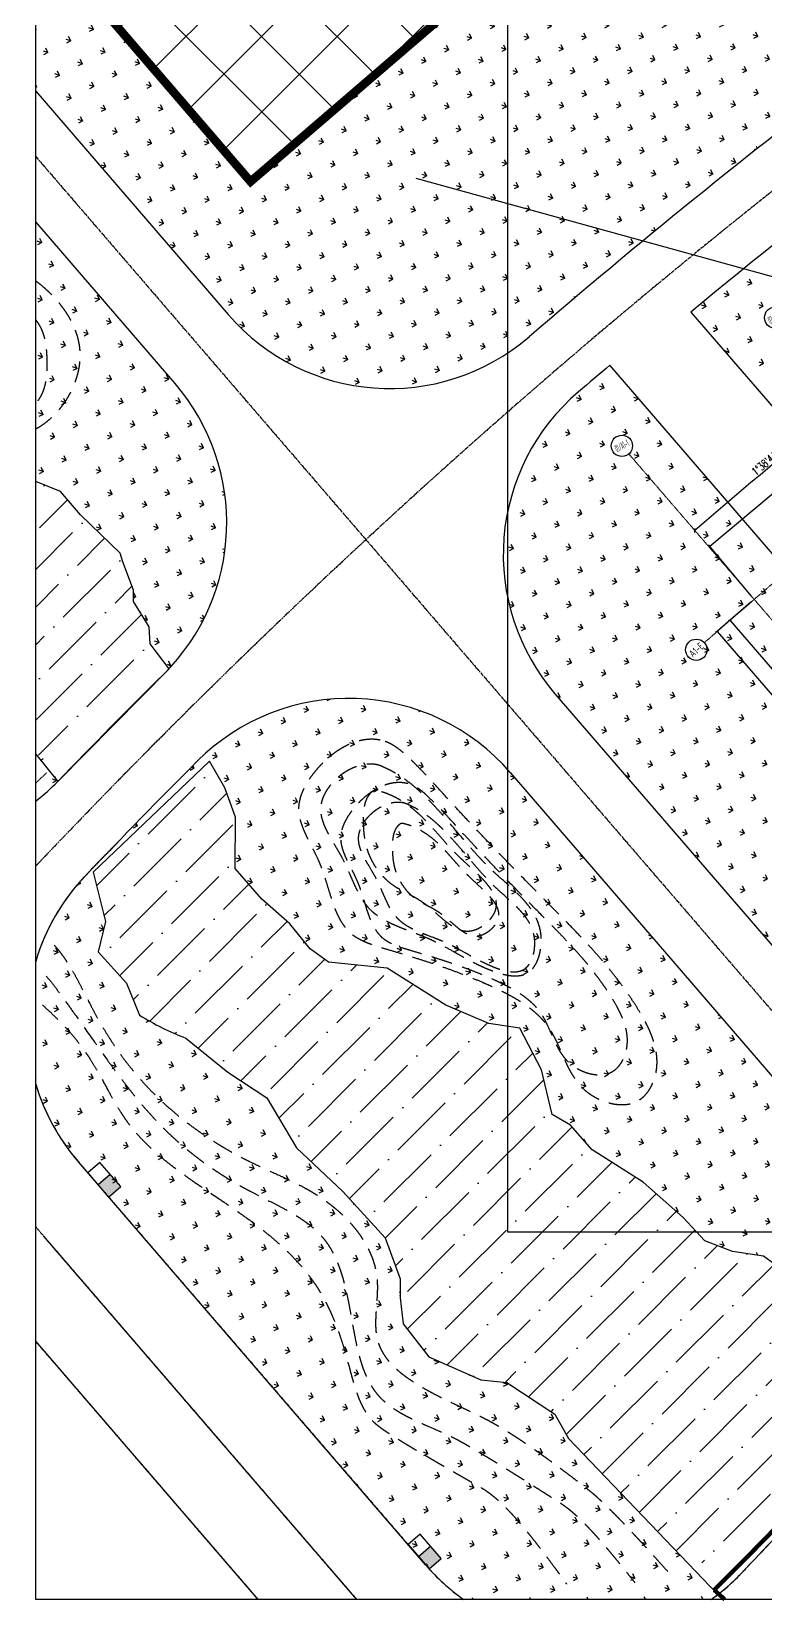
# Model space of a CAD drawing. Header units: millimetres. Extents: x -167 to 12027559, y -6694179 to 6449.
# Drawn here: x 11538144 to 11572547, y -6501228 to -6427625 of the extents above; entities that cross this region are included whole.
import ezdxf
from ezdxf.enums import TextEntityAlignment as Align

# ---------------------------------------------------------------- set-up
doc = ezdxf.new("R2010")
doc.units = ezdxf.units.MM
doc.header["$LTSCALE"] = 10
for name, pattern in [('A1-RG-AXIS$0$CENTER', [50.8, 31.75, -6.35, 6.35, -6.35]), ('A1-RI-F1$0$06-plan-roof$0$DASH', [0.35, 0.25, -0.1]), ('A1-RI-F1$0$442 Site - clean$0$CONTINOUS', [0]), ('A1-RI-F1$0$442 Site - clean$0$DASHED', [0.75, 0.5, -0.25]), ('A1-RI-F1$0$CENTER2', [1.125, 0.75, -0.125, 0.125, -0.125]), ('A1-RI-F1$0$HIDDEN', [0.375, 0.25, -0.125]), ('A1-RI-F1$0$SJX', [9, 6, -3]), ('A1-RI-F1$0$ZXX0', [15, 10, -2.5, 0, -2.5]), ('A1-RI-F1$0$ZXX1000', [18, 15, -1.25, 0.5, -1.25])]:
    doc.linetypes.add(name, pattern=pattern)
for name, color, linetype in [('A1-RG-AXIS$0$A-DIMS-100', 1, 'Continuous'), ('A1-RG-AXIS$0$A-SYMB-NAME', 13, 'Continuous'), ('A1-RG-AXIS$0$A2-RG-AXIS-150$0$A-DIMS-100', 1, 'Continuous'), ('A1-RI-F1$0$442 Site - clean$0$0-dlc-li-contour', 31, 'A1-RI-F1$0$442 Site - clean$0$DASHED'), ('A1-RI-F1$0$442 Site - clean$0$mry-green area hatch', 76, 'Continuous'), ('A1-RI-F1$0$442 Site - clean$0$mry-roads', 2, 'Continuous'), ('A1-RI-F1$0$442 Site - clean$0$mry-water hatch', 154, 'Continuous'), ('A1-RI-F1$0$442 Site - clean$0$mry-water line', 4, 'Continuous'), ('A1-RI-F1$0$Building', 7, 'Continuous'), ('A1-RI-F1$0$G-ACCS', 7, 'Continuous'), ('A1-RI-F1$0$桥梁', 3, 'Continuous'), ('A1-RI-F1$0$道路中线_N2', 7, 'Continuous'), ('A1-RI-F1$0$道路中线_中科路', 7, 'Continuous'), ('A1-RI-F1$0$道路中线_内部道路', 3, 'A1-RI-F1$0$CENTER2'), ('A1-RI-F1$0$雨水口', 6, 'Continuous')]:
    doc.layers.add(name, color=color, linetype=linetype)
doc.layers.add('A1-RG-AXIS$0$A-GRID', color=1, linetype='A1-RG-AXIS$0$CENTER', lineweight=9)
doc.layers.add('A1-RI-F1$0$车行道边线', color=5, linetype='A1-RI-F1$0$SJX', lineweight=40)
doc.styles.add('A1-RG-AXIS$0$A1-RG-AXIS$0$XD2008', font='xd-hzs.shx', dxfattribs={"width": 0.7, "bigfont": 'xd-hztxt.shx'})
doc.styles.add('A1-RG-AXIS$0$A2-RG-AXIS-150$0$XD2008', font='romans.shx', dxfattribs={"width": 0.7})
doc.styles.add('A1-RG-AXIS$0$XD2008', font='xd-hzs.shx', dxfattribs={"width": 0.7, "bigfont": 'xd-hztxt.shx'})
doc.dimstyles.new('A1-RG-AXIS$0$A2-RG-AXIS-150$0$XD100', dxfattribs={"dimscale": 100, "dimtxt": 5.5, "dimasz": 1.5, "dimexe": 1, "dimexo": 2, "dimgap": 0.5, "dimtad": 1, "dimdec": 0, "dimdsep": 46, "dimtxsty": 'A1-RG-AXIS$0$A2-RG-AXIS-150$0$XD2008', "dimblk": 'A1-RG-AXIS$0$A2-RG-AXIS-150$0$_ArchTick', "dimcen": 2.5, "dimclrt": 4, "dimaunit": 1, "dimadec": 3, "dimazin": 0, "dimtfac": 1, "dimtdec": 0, "dimtix": 1, "dimtmove": 0, "dimatfit": 3, "dimfxl": 0, "dimtolj": 1, "dimtzin": 0, "dimarcsym": 0})
doc.dimstyles.new('A1-RG-AXIS$0$XD100$0', dxfattribs={"dimscale": 100, "dimtxt": 5.5, "dimasz": 1, "dimexe": 1, "dimexo": 2, "dimgap": 0.5, "dimtad": 1, "dimdec": 0, "dimdsep": 46, "dimtxsty": 'A1-RG-AXIS$0$XD2008', "dimblk": 'A1-RG-AXIS$0$_ArchTick', "dimblk1": 'A1-RG-AXIS$0$_ArchTick', "dimblk2": 'A1-RG-AXIS$0$_ArchTick', "dimsah": 1, "dimcen": 2.5, "dimclrt": 4, "dimazin": 0, "dimtfac": 1, "dimtdec": 0, "dimtix": 1, "dimtmove": 0, "dimatfit": 3, "dimfxl": 0, "dimtolj": 1, "dimtzin": 0, "dimarcsym": 0})
pattern_1 = [(161.94682, (-11520186.1, 6499236.26), (-1069.71302, -543.795965), [225, -1472.05628]), (116.94682, (-11520186.1, 6499236.3), (-1069.71302, -543.79596), [225, -975]), (206.94682, (-11520186.1, 6499236.3), (543.79596, -1069.71302), [225, -975])]

# ---------------------------------------------------------------- blocks, each defined once
blk = doc.blocks.new('A1-RG-AXIS$0$_ArchTick')
at = {"color": 0, "linetype": 'ByBlock', "const_width": 0.4}
blk.add_lwpolyline([(-0.5, -0.5), (0.5, 0.5)], dxfattribs=at)
blk = doc.blocks.new('*D676')
at = {"layer": 'A1-RG-AXIS$0$A-DIMS-100', "color": 0, "lineweight": -2}
for p, q in [((11571862, -6454379), (11570195, -6455815)), ((11570271, -6455750), (11588352, -6476735)), ((11589943, -6475365), (11588276, -6476801))]:
    blk.add_line(p, q, dxfattribs=at)
at = {"layer": 'Defpoints', "color": 0}
for p in [(11572014, -6454249), (11590094, -6475234), (11588352, -6476735)]:
    blk.add_point(p, dxfattribs=at)
at = {"layer": 'A1-RG-AXIS$0$A-DIMS-100', "color": 0, "lineweight": -2, "xscale": 100, "yscale": 100, "zscale": 100}
for p, rotation in [((11570271, -6455750), 130.7474706807866), ((11588352, -6476735), 310.7474706807866)]:
    blk.add_blockref('A1-RG-AXIS$0$_ArchTick', p, dxfattribs=dict(at, rotation=rotation))
at = {"layer": 'A1-RG-AXIS$0$A-DIMS-100', "color": 4, "insert": (11579491, -6466088), "char_height": 375, "attachment_point": 5, "rotation": 310.74747, "style": 'A1-RG-AXIS$0$XD2008'}
blk.add_mtext('\\A1;27700', dxfattribs=at)
blk = doc.blocks.new('*D679')
at = {"layer": 'A1-RG-AXIS$0$A-DIMS-100', "color": 0, "lineweight": -2}
for p, q in [((11571864, -6454377), (11570803, -6455291)), ((11570879, -6455226), (11576165, -6461363)), ((11577150, -6460515), (11576089, -6461429))]:
    blk.add_line(p, q, dxfattribs=at)
at = {"layer": 'Defpoints', "color": 0}
for p in [(11572016, -6454247), (11577302, -6460384), (11576165, -6461363)]:
    blk.add_point(p, dxfattribs=at)
at = {"layer": 'A1-RG-AXIS$0$A-DIMS-100', "color": 0, "lineweight": -2, "xscale": 100, "yscale": 100, "zscale": 100}
for p, rotation in [((11570879, -6455226), 130.7384765822831), ((11576165, -6461363), 310.7384765822831)]:
    blk.add_blockref('A1-RG-AXIS$0$_ArchTick', p, dxfattribs=dict(at, rotation=rotation))
at = {"layer": 'A1-RG-AXIS$0$A-DIMS-100', "color": 4, "insert": (11573702, -6458140), "char_height": 375, "attachment_point": 5, "rotation": 310.73848, "style": 'A1-RG-AXIS$0$XD2008'}
blk.add_mtext('\\A1;8100', dxfattribs=at)
blk = doc.blocks.new('*D698')
at = {"layer": 'A1-RG-AXIS$0$A-DIMS-100', "color": 0, "lineweight": -2}
for p, q in [((11576910, -6445929), (11569936, -6451766)), ((11578860, -6448259), (11576846, -6445852)), ((11571885, -6454095), (11569871, -6451689))]:
    blk.add_line(p, q, dxfattribs=at)
at = {"layer": 'Defpoints', "color": 0}
for p in [(11578988, -6448412), (11569936, -6451766), (11572014, -6454249)]:
    blk.add_point(p, dxfattribs=at)
at = {"layer": 'A1-RG-AXIS$0$A-DIMS-100', "color": 0, "lineweight": -2, "xscale": 100, "yscale": 100, "zscale": 100}
for p, rotation in [((11576910, -6445929), 39.92476147491337), ((11569936, -6451766), 219.9247614749133)]:
    blk.add_blockref('A1-RG-AXIS$0$_ArchTick', p, dxfattribs=dict(at, rotation=rotation))
at = {"layer": 'A1-RG-AXIS$0$A-DIMS-100', "color": 4, "insert": (11573270, -6448665), "char_height": 375, "attachment_point": 5, "rotation": 39.92476, "style": 'A1-RG-AXIS$0$XD2008'}
blk.add_mtext('\\A1;9095', dxfattribs=at)
blk = doc.blocks.new('A1-RG-AXIS$0$A2-RG-AXIS-150$0$_ArchTick')
at = {"color": 0, "linetype": 'ByBlock', "const_width": 0.4}
blk.add_lwpolyline([(-0.5, -0.5), (0.5, 0.5)], dxfattribs=at)
blk = doc.blocks.new('*D701')
at = {"layer": 'A1-RG-AXIS$0$A2-RG-AXIS-150$0$A-DIMS-100', "color": 0, "lineweight": -2, "ltscale": 3}
blk.add_arc((11778732, -6694179), 320963, 129.10205, 130.74747, dxfattribs=at)
at = {"layer": 'Defpoints', "color": 0, "ltscale": 3}
for p in [(11573312, -6441428), (11566139, -6447430), (11573924, -6447053), (11599552, -6473713), (11593295, -6478949)]:
    blk.add_point(p, dxfattribs=at)
at = {"layer": 'A1-RG-AXIS$0$A2-RG-AXIS-150$0$A-DIMS-100', "color": 0, "lineweight": -2, "ltscale": 3, "xscale": 150, "yscale": 150, "zscale": 150}
for p, rotation in [((11576299, -6445104), 39.10205226904132), ((11569231, -6451019), 220.7474706807722)]:
    blk.add_blockref('A1-RG-AXIS$0$A2-RG-AXIS-150$0$_ArchTick', p, dxfattribs=dict(at, rotation=rotation))
at = {"layer": 'A1-RG-AXIS$0$A2-RG-AXIS-150$0$A-DIMS-100', "color": 4, "ltscale": 3, "insert": (11572569, -6447826), "char_height": 375, "attachment_point": 5, "rotation": 39.92476, "style": 'A1-RG-AXIS$0$A2-RG-AXIS-150$0$XD2008'}
blk.add_mtext('\\A1;1°38\'44"', dxfattribs=at)
blk = doc.blocks.new('A1-RG-AXIS$0$A1zhouhao')
at = {"color": 13}
blk.add_circle((11937809, -6402822), 500, dxfattribs=at)
at = {"style": 'A1-RG-AXIS$0$A1-RG-AXIS$0$XD2008', "width": 0.7}
blk.add_attdef('GRID', text='', height=500, dxfattribs=at).set_placement((11937809, -6402822), align=Align.MIDDLE)
blk = doc.blocks.new('A1-RD-1F')
at = {"layer": 'Defpoints', "color": 190, "linetype": 'ByBlock'}
blk.add_lwpolyline([(11586124.8, -6442779.4), (11556178.3, -6434515.4)], dxfattribs=at)
blk = doc.blocks.new('A1-RI-F1$0$A$C3AEB7430')
at = {"layer": 'A1-RI-F1$0$雨水口'}
blk.add_hatch(color=3, dxfattribs=at).paths.add_polyline_path([(0.382, 0.99), (-0.304, 0.686), (0, 0), (0.686, 0.304)])
at = {"layer": 'A1-RI-F1$0$雨水口', "color": 3}
blk.add_line((0.686, 0.304), (0.382, 0.99), dxfattribs=at)
blk.add_lwpolyline([(1.068, 1.293), (-0.304, 0.686), (0, 0), (1.371, 0.608)], close=True, dxfattribs=at)
blk = doc.blocks.new('A1-RI-F1$0$A$C6B365CFD')
at = {"layer": 'A1-RI-F1$0$442 Site - clean$0$mry-green area hatch'}
h = blk.add_hatch(dxfattribs=at)
h.set_pattern_fill('GRASS', color=256, scale=1200, angle=71.94682, style=0)
h.set_pattern_definition([(161.94682, (-11538107.3, 6501587.2), (-1069.71302, -543.795965), [225, -1472.05628]), (116.94682, (-11538107.3, 6501587.2), (-1069.71302, -543.79596), [225, -975]), (206.94682, (-11538107.3, 6501587.2), (543.79596, -1069.71302), [225, -975])])
h.paths.add_polyline_path([(32549, 87660, -1), (32949, 87660, -1)], flags=16)
edge = h.paths.add_edge_path()
edge.add_line((152, 78627), (152, 71161))
edge.add_line((152, 71161), (9170, 60692))
edge.add_arc((16747, 67219), 10000, 220.74312, 310.72089)
edge.add_arc((240588, -192829), 333118, 127.27098, 130.72089, ccw=False)
edge.add_arc((32801, 80218), 10000, 307.27098, 398.85636)
edge.add_line((40588, 86491), (39077, 85190))
edge.add_line((39077, 85190), (31774, 93682))
edge.add_line((31774, 93682), (28828, 91148))
edge.add_line((28828, 91148), (32897, 86416))
edge.add_line((32897, 86416), (32361, 85955))
edge.add_line((32361, 85955), (32922, 85303))
edge.add_line((32922, 85303), (25036, 78523))
edge.add_line((25036, 78523), (24476, 79174))
edge.add_line((24476, 79174), (10221, 66917))
edge.add_line((10221, 66917), (152, 78627))
h = blk.add_hatch(dxfattribs=at)
h.set_pattern_fill('GRASS', color=256, scale=1200, angle=71.94682, style=0)
h.set_pattern_definition(pattern_1)
edge = h.paths.add_edge_path()
edge.add_line((152, 65033), (152, 52859))
edge.add_line((152, 52859), (1321, 52387))
edge.add_line((1321, 52387), (2258, 51300))
edge.add_line((2258, 51300), (4104, 49505))
edge.add_line((4104, 49505), (4231, 49100))
edge.add_line((4231, 49100), (4736, 47760))
edge.add_line((4736, 47760), (4736, 47229))
edge.add_line((4736, 47229), (5470, 46041))
edge.add_line((5470, 46041), (5521, 45258))
edge.add_line((5521, 45258), (6449, 44138))
edge.add_arc((-895, 50925), 10000, 317.25244, 323.44509)
edge.add_arc((-917, 50932), 10022, 323.49168, 403.24264)
edge.add_line((6384, 57798), (152, 65033))
h = blk.add_hatch(dxfattribs=at)
h.set_pattern_fill('GRASS', color=256, scale=1200, angle=71.94682, style=0)
h.set_pattern_definition(pattern_1)
h.paths.add_polyline_path([(27063, 58308, 0.001294), (25589, 57063, 0.416277), (24485, 42914), (41912, 22684, -0.010237), (50900, 30636)])
h = blk.add_hatch(dxfattribs=at)
h.set_pattern_fill('GRASS', color=256, scale=1200, angle=71.94682, style=0)
h.set_pattern_definition(pattern_1)
edge = h.paths.add_edge_path()
edge.add_line((20201, 456), (31803, 456))
edge.add_arc((26002, 8602), 10000, 305.45771, 307.6947)
edge.add_line((32116, 689), (25117, 7995))
edge.add_line((25117, 7995), (24476, 9148))
edge.add_line((24476, 9148), (22233, 10621))
edge.add_line((22233, 10621), (21016, 10749))
edge.add_line((21016, 10749), (18581, 11837))
edge.add_line((18581, 11837), (17364, 13374))
edge.add_line((17364, 13374), (17235, 14590))
edge.add_line((17235, 14590), (17235, 15487))
edge.add_line((17235, 15487), (16531, 17408))
edge.add_line((16531, 17408), (14544, 19585))
edge.add_line((14544, 19585), (12366, 21634))
edge.add_line((12366, 21634), (10986, 23973))
edge.add_line((10986, 23973), (9157, 25175))
edge.add_line((9157, 25175), (7186, 26768))
edge.add_arc((11680, 38474), 12539, 237.89613, 248.99921, ccw=False)
edge.add_line((5016, 27852), (4405, 29343))
edge.add_line((4405, 29343), (3087, 30819))
edge.add_line((3087, 30819), (3416, 32228))
edge.add_line((3416, 32228), (2849, 34547))
edge.add_line((2849, 34547), (8302, 39754))
edge.add_line((8302, 39754), (9011, 38508))
edge.add_line((9011, 38508), (9516, 37119))
edge.add_line((9516, 37119), (9494, 34714))
edge.add_line((9494, 34714), (10742, 33289))
edge.add_line((10742, 33289), (12057, 32131))
edge.add_line((12057, 32131), (13008, 30947))
edge.add_line((13008, 30947), (13880, 30336))
edge.add_line((13880, 30336), (16625, 30047))
edge.add_line((16625, 30047), (19370, 28315))
edge.add_line((19370, 28315), (21392, 27449))
edge.add_line((21392, 27449), (22837, 27232))
edge.add_line((22837, 27232), (23848, 25284))
edge.add_line((23848, 25284), (24354, 23190))
edge.add_line((24354, 23190), (25220, 22685))
edge.add_line((25220, 22685), (26232, 21530))
edge.add_line((26232, 21530), (28615, 20014))
edge.add_line((28615, 20014), (30493, 18354))
edge.add_line((30493, 18354), (31504, 17272))
edge.add_line((31504, 17272), (32805, 16766))
edge.add_line((32805, 16766), (34249, 16550))
edge.add_line((34249, 16550), (34944, 16054))
edge.add_line((34944, 16054), (38962, 12984))
edge.add_line((38962, 12984), (39453, 12286))
edge.add_line((39453, 12286), (40847, 11851))
edge.add_arc((31048, 13845), 10000, 348.49646, 400.74312)
edge.add_line((38624, 20372), (22387, 39221))
edge.add_arc((14802, 32676), 10019, 40.78981, 137.88075)
edge.add_arc((240588, -192829), 329118, 135.1223, 136.33809)
edge.add_arc((9730, 27491), 10000, 136.33809, 163.29602)
edge.add_line((152, 30365), (152, 24616))
edge.add_arc((9730, 27491), 10000, 196.70398, 220.74312)
edge.add_line((2153, 20964), (18425, 2075))
edge.add_arc((26002, 8602), 10000, 220.74312, 234.54229)
h = blk.add_hatch(dxfattribs=at)
h.set_pattern_fill('GRASS', color=256, scale=1200, angle=71.94682, style=0)
h.set_pattern_definition(pattern_1)
edge = h.paths.add_edge_path()
edge.add_line((152, 40236), (152, 37876))
edge.add_arc((-6016, 45786), 10030, 307.94417, 313.92497)
edge.add_line((942, 38561), (1318, 38942))
edge.add_line((1318, 38942), (152, 40236))
at = {"layer": 'A1-RI-F1$0$442 Site - clean$0$mry-water hatch'}
h = blk.add_hatch(dxfattribs=at)
h.set_pattern_fill('ANSI36', color=256, scale=10000, style=0, double=1)
h.set_pattern_definition([(45, (11631555.6, 4045443.5), (662.91261, 2430.67956), [3125, -625, 0, -625])])
edge = h.paths.add_edge_path()
edge.add_arc((27983, 13573), 12000, 336.34677, 353.12217)
edge.add_line((39897, 12136), (39453, 12286))
edge.add_line((39453, 12286), (38962, 12984))
edge.add_line((38962, 12984), (34944, 16054))
edge.add_line((34944, 16054), (34249, 16550))
edge.add_line((34249, 16550), (32805, 16766))
edge.add_line((32805, 16766), (31504, 17272))
edge.add_line((31504, 17272), (30493, 18354))
edge.add_line((30493, 18354), (28615, 20014))
edge.add_line((28615, 20014), (26232, 21530))
edge.add_line((26232, 21530), (25220, 22685))
edge.add_line((25220, 22685), (24354, 23190))
edge.add_line((24354, 23190), (23848, 25284))
edge.add_line((23848, 25284), (22837, 27232))
edge.add_line((22837, 27232), (21392, 27449))
edge.add_line((21392, 27449), (19370, 28315))
edge.add_line((19370, 28315), (16625, 30047))
edge.add_line((16625, 30047), (13880, 30336))
edge.add_line((13880, 30336), (13008, 30947))
edge.add_line((13008, 30947), (12057, 32131))
edge.add_line((12057, 32131), (10742, 33289))
edge.add_line((10742, 33289), (9494, 34714))
edge.add_line((9494, 34714), (9516, 37119))
edge.add_line((9516, 37119), (9011, 38508))
edge.add_line((9011, 38508), (8168, 39982))
edge.add_line((8168, 39982), (2849, 34547))
edge.add_line((2849, 34547), (3416, 32228))
edge.add_line((3416, 32228), (3087, 30819))
edge.add_line((3087, 30819), (4405, 29343))
edge.add_line((4405, 29343), (5016, 27852))
edge.add_arc((11680, 38474), 12539, 237.89613, 248.99921)
edge.add_line((7186, 26768), (9157, 25175))
edge.add_line((9157, 25175), (10986, 23973))
edge.add_line((10986, 23973), (12366, 21634))
edge.add_line((12366, 21634), (14544, 19585))
edge.add_line((14544, 19585), (16531, 17408))
edge.add_line((16531, 17408), (17235, 15487))
edge.add_line((17235, 15487), (17235, 14590))
edge.add_line((17235, 14590), (17364, 13374))
edge.add_line((17364, 13374), (18581, 11837))
edge.add_line((18581, 11837), (21016, 10749))
edge.add_line((21016, 10749), (22233, 10621))
edge.add_line((22233, 10621), (24476, 9148))
edge.add_line((24476, 9148), (25117, 7995))
edge.add_line((25117, 7995), (30890, 1968))
edge.add_arc((26410, 13100), 12000, 291.92344, 316.12482)
edge.add_line((35060, 4783), (38975, 8758))
h.paths.add_polyline_path([(152, 52859), (152, 40196), (852, 39394), (5984, 44578), (5521, 45258), (5470, 46041), (4736, 47229), (4736, 47760), (4231, 49100), (4104, 49505), (2258, 51300), (1321, 52387)])
at = {"layer": 'A1-RI-F1$0$Building', "linetype": 'A1-RI-F1$0$HIDDEN'}
h = blk.add_hatch(dxfattribs=at)
h.set_pattern_fill('ANSI37', color=8, scale=20000)
h.set_pattern_definition([(45, (-11538107.3, 6501587.2), (-1767.76695, 1767.76695), []), (135, (-11538107.3, 6501587.2), (-1767.76695, -1767.76695), [])])
h.paths.add_polyline_path([(152, 78627), (10221, 66917), (32897, 86416), (152, 124498)])
at = {"layer": 'A1-RI-F1$0$442 Site - clean$0$0-dlc-li-contour', "ltscale": 200}
for points, knots in [([(152, 62267), (1286, 61420), (3095, 58949), (1393, 56023), (191, 55335), (152, 55313)], [18782.027833, 18782.027833, 18782.027833, 18782.027833, 22739.804667, 26729.890145, 26863.686762, 26863.686762, 26863.686762, 26863.686762]), ([(152, 62267), (1286, 61420), (3095, 58949), (1393, 56023), (191, 55335), (152, 55313)], [18782.027833, 18782.027833, 18782.027833, 18782.027833, 22739.804667, 26729.890145, 26863.686762, 26863.686762, 26863.686762, 26863.686762]), ([(152, 60443), (257, 60303), (598, 59742), (719, 58468), (643, 57213), (246, 56628), (152, 56514)], [12686.800305, 12686.800305, 12686.800305, 12686.800305, 13224.006098, 14714.410775, 16388.047101, 16826.994838, 16826.994838, 16826.994838, 16826.994838]), ([(152, 60443), (257, 60303), (598, 59742), (719, 58468), (643, 57213), (246, 56628), (152, 56514)], [12686.800305, 12686.800305, 12686.800305, 12686.800305, 13224.006098, 14714.410775, 16388.047101, 16826.994838, 16826.994838, 16826.994838, 16826.994838]), ([(1020, 31128), (1816, 30251), (2924, 27640), (5544, 23903), (9505, 21072), (13937, 19468), (16698, 16171), (15401, 11584), (19966, 9576), (22812, 8148), (27018, 4850), (29902, 1620)], [5072.878011, 5072.878011, 5072.878011, 5072.878011, 8779.004889, 12979.100156, 18891.014811, 22877.23926, 27248.438572, 30158.438572, 35362.216046, 38713.64578, 39324.453479, 39324.453479, 39324.453479, 39324.453479]), ([(647, 29679), (994, 29267), (1884, 28046), (3563, 25636), (6075, 22269), (9742, 19624), (14100, 17856), (14978, 13745), (15569, 9654), (18932, 8485), (20660, 7580), (25843, 4277), (28233, 1240)], [5239.40923, 5239.40923, 5239.40923, 5239.40923, 6842.368751, 9675.335394, 14140.42218, 19256.79785, 23337.116465, 27139.063335, 31186.131494, 34640.885622, 36602.597386, 36911.698724, 36911.698724, 36911.698724, 36911.698724]), ([(466, 28325), (1236, 27638), (2836, 25983), (4479, 22005), (8925, 19192), (13215, 16086), (14723, 12147), (15346, 9099), (16689, 8166), (22344, 4948), (25027, 1180)], [4559.335851, 4559.335851, 4559.335851, 4559.335851, 7632.88065, 11409.281053, 17068.512449, 22990.558519, 26765.285896, 29590.688522, 31415.891438, 31728.083809, 31728.083809, 31728.083809, 31728.083809])]:
    blk.add_open_spline(points, degree=3, knots=knots, dxfattribs=at)
for points, start_tangent, end_tangent in [([(16294, 40738), (17764, 39791), (19389, 38069), (24053, 33197), (28253, 28325), (29189, 25021), (28413, 23853), (25981, 24253), (24165, 27301), (21429, 29237), (16621, 30933), (14973, 31638), (13447, 34985), (12476, 37639), (13154, 39157), (16294, 40738)], (0.981066, -0.193672), (0.981066, -0.193672)), ([(16629, 39387), (18717, 37779), (21613, 34563), (23837, 31547), (23277, 29875), (20917, 30195), (18565, 31435), (15812, 32809), (14506, 35224), (13509, 37619), (14897, 39375), (16341, 39523), (16629, 39387)], (0.905597, -0.42414), (0.905597, -0.42414)), ([(17499, 38718), (18675, 37961), (19976, 36583), (23707, 32686), (27067, 28788), (27816, 26145), (27195, 25211), (25249, 25531), (23797, 27969), (21608, 29518), (17761, 30875), (16443, 31438), (15222, 34116), (14445, 36239), (14988, 37453), (17499, 38718)], (0.981066, -0.193672), (0.981066, -0.193672)), ([(16101, 38379), (17893, 37459), (20021, 35243), (21685, 32723), (20573, 31803), (18301, 33131), (16789, 34019), (15709, 35531), (15501, 37011), (15789, 38195), (15997, 38363), (16101, 38379)], (0.981019, -0.193914), (0.981019, -0.193914)), ([(17768, 37638), (19438, 36351), (21755, 33779), (23534, 31366), (23086, 30028), (21198, 30284), (19316, 31276), (17114, 32375), (16069, 34307), (15272, 36223), (16382, 37628), (17537, 37747), (17768, 37638)], (0.905597, -0.42414), (0.905597, -0.42414)), ([(17345, 36831), (18779, 36095), (20481, 34323), (21812, 32307), (20923, 31571), (19105, 32633), (17896, 33343), (17032, 34553), (16865, 35737), (17096, 36684), (17262, 36819), (17345, 36831)], (0.981019, -0.193914), (0.981019, -0.193914))]:
    blk.add_spline(points, degree=3, dxfattribs=dict(at, start_tangent=start_tangent, end_tangent=end_tangent))
at = {"layer": 'A1-RI-F1$0$442 Site - clean$0$mry-green area hatch'}
for p, q in [((33703, 62143), (33489, 62213)), ((33703, 62143), (33502, 62041)), ((33703, 62143), (33601, 62344)), ((31563, 61056), (31349, 61126)), ((31563, 61056), (31461, 61256)), ((32633, 61600), (32419, 61669)), ((32633, 61600), (32432, 61498)), ((32633, 61600), (32531, 61800)), ((34246, 61074), (34032, 61143)), ((34246, 61074), (34144, 61274)), ((31563, 61056), (31363, 60954)), ((33177, 60530), (32963, 60600)), ((33177, 60530), (32976, 60428)), ((33177, 60530), (33075, 60731)), ((34246, 61074), (34046, 60972)), ((32107, 59986), (31893, 60056)), ((32107, 59986), (31906, 59884)), ((32107, 59986), (32005, 60187)), ((33720, 59460), (33618, 59661)), ((32651, 58916), (32437, 58986)), ((32651, 58916), (32531, 58855)), ((32651, 58916), (32549, 59117)), ((33720, 59460), (33507, 59530)), ((33720, 59460), (33520, 59358)), ((34264, 58391), (34050, 58460)), ((34264, 58391), (34064, 58289)), ((34264, 58391), (34162, 58591))]:
    blk.add_line(p, q, dxfattribs=at)
at = {"layer": 'A1-RI-F1$0$442 Site - clean$0$mry-roads'}
for p, q in [((152, 71161), (9170, 60692)), ((6682, 57452), (152, 65033)), ((30852, 60804), (37025, 53638)), ((50900, 30636), (27063, 58308)), ((24485, 42914), (41023, 23716)), ((2740, 34651), (2740, 34651)), ((18425, 2075), (2153, 20964))]:
    blk.add_line(p, q, dxfattribs=at)
at = {"layer": 'A1-RI-F1$0$442 Site - clean$0$mry-roads', "ltscale": 200}
for p, q in [((22387, 39221), (38624, 20372)), ((10580, 456), (152, 12562))]:
    blk.add_line(p, q, dxfattribs=at)
at = {"layer": 'A1-RI-F1$0$442 Site - clean$0$mry-roads'}
for centre, radius, start, end in [((240588, -192829), 329118, 125.512, 129.58829), ((240588, -192829), 333118, 127.27098, 130.72089), ((16747, 67219), 10000, 220.74312, 310.72089), ((266865, -227042), 372732, 130.04309, 130.33971), ((-895, 50925), 10000, 314.73176, 40.74312), ((32062, 49440), 10000, 130.33971, 220.74312), ((240588, -192829), 333118, 134.73176, 135.94562), ((14810, 32694), 10000, 40.74312, 135.03227), ((240588, -192829), 329118, 135.03227, 136.33809), ((-6004, 45755), 10000, 307.99356, 315.94562), ((9730, 27491), 10000, 136.33809, 163.29602), ((9730, 27491), 10000, 196.70398, 220.74312)]:
    blk.add_arc(centre, radius, start, end, dxfattribs=at)
at = {"layer": 'A1-RI-F1$0$442 Site - clean$0$mry-roads', "ltscale": 200}
for centre, radius, start, end in [((240704, -192975), 284500, 135.3902, 136.8061), ((26002, 8602), 10000, 220.74312, 234.54229), ((26002, 8602), 10000, 305.45771, 316.8061)]:
    blk.add_arc(centre, radius, start, end, dxfattribs=at)
at = {"layer": 'A1-RI-F1$0$442 Site - clean$0$mry-water line', "linetype": 'A1-RI-F1$0$442 Site - clean$0$CONTINOUS', "ltscale": 200}
for p, q in [((8302, 39754), (2849, 34547)), ((9011, 38508), (8302, 39754)), ((9516, 37119), (9011, 38508)), ((9494, 34714), (9516, 37119)), ((10742, 33289), (9494, 34714)), ((2849, 34547), (3416, 32228)), ((12057, 32131), (10742, 33289)), ((3416, 32228), (3087, 30819)), ((13008, 30947), (12057, 32131)), ((13880, 30336), (13008, 30947)), ((3087, 30819), (4405, 29343)), ((16625, 30047), (13880, 30336)), ((19370, 28315), (16625, 30047)), ((4405, 29343), (5016, 27852)), ((21392, 27449), (19370, 28315)), ((22837, 27232), (21392, 27449)), ((7186, 26768), (9157, 25175)), ((23848, 25284), (22837, 27232)), ((9157, 25175), (10986, 23973)), ((24354, 23190), (23848, 25284)), ((10986, 23973), (12366, 21634)), ((25220, 22685), (24354, 23190)), ((26232, 21530), (25220, 22685)), ((12366, 21634), (14544, 19585)), ((28615, 20014), (26232, 21530)), ((30493, 18354), (28615, 20014)), ((14544, 19585), (16531, 17408)), ((31504, 17272), (30493, 18354)), ((16531, 17408), (17235, 15487)), ((32805, 16766), (31504, 17272)), ((34249, 16550), (32805, 16766)), ((34944, 16054), (34249, 16550)), ((17235, 15487), (17235, 14590)), ((17235, 14590), (17364, 13374)), ((17364, 13374), (18581, 11837)), ((18581, 11837), (21016, 10749)), ((21016, 10749), (22233, 10621)), ((22233, 10621), (24476, 9148)), ((24476, 9148), (25117, 7995)), ((25117, 7995), (32116, 689))]:
    blk.add_line(p, q, dxfattribs=at)
blk.add_lwpolyline([(152, 40084), (1183, 38802), (6401, 44086), (5521, 45258), (5470, 46041), (4736, 47229), (4736, 47760), (4231, 49100), (4104, 49505), (2258, 51300), (1321, 52387), (152, 52859)], dxfattribs=at)
blk.add_arc((11680, 38474), 12539, 237.89613, 248.99921, dxfattribs=at)
at = {"layer": 'A1-RI-F1$0$Building', "linetype": 'A1-RI-F1$0$06-plan-roof$0$DASH', "ltscale": 1000, "const_width": 400}
blk.add_lwpolyline([(152, 78627), (10221, 66917), (32897, 86416), (152, 124498)], dxfattribs=at)
at = {"layer": 'A1-RI-F1$0$桥梁', "color": 7, "lineweight": -2, "const_width": 200}
blk.add_lwpolyline([(44968, 456, -0.004728), (48024, 3518), (40191, 11506, -0.136689), (37613, 6688, -0.006045), (31947, 900), (32442, 456)], format="xyb", dxfattribs=at)
at = {"layer": 'A1-RI-F1$0$车行道边线', "color": 4, "linetype": 'A1-RI-F1$0$SJX', "lineweight": -3}
blk.add_line((2571, 34477), (4012, 35954), dxfattribs=at)
at = {"layer": 'A1-RI-F1$0$车行道边线', "linetype": 'A1-RI-F1$0$SJX', "lineweight": -3}
for p, q in [((2151, 20966), (18425, 2075)), ((10580, 456), (152, 12562))]:
    blk.add_line(p, q, dxfattribs=at)
at = {"layer": 'A1-RI-F1$0$车行道边线', "color": 4, "linetype": 'A1-RI-F1$0$SJX', "lineweight": -3}
for centre, start, end in [((-6433, 46253), 311.18616, 315.2641), ((9728, 27493), 135.69933, 163.25506), ((9728, 27493), 196.74494, 220.74312)]:
    blk.add_arc(centre, 10000, start, end, dxfattribs=at)
at = {"layer": 'A1-RI-F1$0$车行道边线', "linetype": 'A1-RI-F1$0$SJX', "lineweight": -3}
for centre, radius, start, end in [((240704, -192975), 284500, 135.48781, 136.8061), ((26002, 8602), 10000, 220.74312, 234.54229), ((26002, 8602), 10000, 305.45771, 316.8061)]:
    blk.add_arc(centre, radius, start, end, dxfattribs=at)
at = {"layer": 'A1-RI-F1$0$道路中线_N2', "color": 1, "linetype": 'A1-RI-F1$0$ZXX0', "ltscale": 0.5}
blk.add_line((15200, 456), (152, 17925), dxfattribs=at)
at = {"layer": 'A1-RI-F1$0$道路中线_中科路', "color": 6, "linetype": 'A1-RI-F1$0$ZXX1000', "ltscale": 150}
blk.add_line((15200, 456), (152, 17925), dxfattribs=at)
at = {"layer": 'A1-RI-F1$0$道路中线_内部道路', "ltscale": 10}
blk.add_lwpolyline([(152, 68097), (49136, 11235)], dxfattribs=at)
blk.add_arc((240588, -192829), 331118, 95.27413, 136.56334, dxfattribs=at)
at = {"layer": 'Defpoints'}
for points in [[(152, 148956), (210152, 148956), (210152, 456), (152, 456)], [(22277, 136466), (190277, 136466), (190277, 17666), (22277, 17666)]]:
    blk.add_lwpolyline(points, close=True, dxfattribs=at)
at = {"layer": 'A1-RI-F1$0$雨水口', "xscale": 999.99999999988, "yscale": 999.99999999988, "zscale": 999.99999999988, "rotation": 106.8486787902424}
for p in [(4139, 19808), (19151, 2382)]:
    blk.add_blockref('A1-RI-F1$0$A$C3AEB7430', p, dxfattribs=at)
blk = doc.blocks.new('A1-RG-AXIS')
at = {"layer": 'A1-RG-AXIS$0$A-GRID', "linetype": 'A1-RG-AXIS$0$CENTER', "ltscale": 0.05}
blk.add_lwpolyline([(11682866.1, -6392336.6, 0.1037295), (11569674.9, -6456283.6, 0.1037295)], format="xyb", dxfattribs=at)
blk.add_lwpolyline([(11566139, -6447430.3), (11593295, -6478949.3)], dxfattribs=at)
at = {"layer": 'A1-RG-AXIS$0$A-SYMB-NAME', "linetype": 'ByBlock'}
ref = blk.add_blockref('A1-RG-AXIS$0$A1zhouhao', (-1973406.4, -6392145.4), dxfattribs=dict(at, rotation=28.00000001429498))
ref.add_attrib('GRID', '02/A1-1', dxfattribs={"layer": '0', "color": 4, "height": 350, "rotation": 28, "style": 'A1-RG-AXIS$0$A1-RG-AXIS$0$XD2008', "width": 0.4}).set_placement((11572996.4, -6441039.7), align=Align.MIDDLE)
ref = blk.add_blockref('A1-RG-AXIS$0$A1zhouhao', (-1980590.2, -6398157.3), dxfattribs=dict(at, rotation=28.00000001429498))
ref.add_attrib('GRID', '01/A1-1', dxfattribs={"layer": '0', "color": 4, "height": 350, "rotation": 28, "style": 'A1-RG-AXIS$0$A1-RG-AXIS$0$XD2008', "width": 0.4}).set_placement((11565812.6, -6447051.5), align=Align.MIDDLE)
ref = blk.add_blockref('A1-RG-AXIS$0$A1zhouhao', (-1626996.4, -9516875.9), dxfattribs=dict(at, rotation=41.26308743712925))
ref.add_attrib('GRID', 'A1-E', dxfattribs={"layer": '0', "color": 4, "height": 350, "rotation": 41.263087, "style": 'A1-RG-AXIS$0$A1-RG-AXIS$0$XD2008', "width": 0.7}).set_placement((11569299, -6456613.4), align=Align.MIDDLE)
at = {"layer": 'A1-RG-AXIS$0$A-DIMS-100'}
for p1, p2, distance, picture, middle in [((11578988.1, -6448411.9), (11572013.5, -6454248.7), -3237.7, '*D698', (11573270.5, -6448665.2)), ((11572013.5, -6454248.7), (11590094, -6475234), -2300, '*D676', (11579491.2, -6466087.6)), ((11572015.8, -6454246.7), (11577301.9, -6460384), -1500.7, '*D679', (11573701.7, -6458139.7))]:
    dim = blk.add_aligned_dim(p1=p1, p2=p2, distance=distance, dimstyle='A1-RG-AXIS$0$XD100$0', override={"dimtxt": 3.75}, dxfattribs=at)
    dim.commit()
    dim.dimension.update_dxf_attribs({"geometry": picture, "text_midpoint": middle})
at = {"layer": 'A1-RG-AXIS$0$A2-RG-AXIS-150$0$A-DIMS-100', "ltscale": 3}
dim = blk.add_angular_dim_2l(base=(11573924.3771, -6447052.8556), line1=((11599551.6042, -6473713.4241), (11573311.7619, -6441427.6682)), line2=((11566138.9669, -6447430.3246), (11593295.0436, -6478949.3167)), dimstyle='A1-RG-AXIS$0$A2-RG-AXIS-150$0$XD100', override={"dimtxt": 3.75, "dimadec": 4}, dxfattribs=at)
dim.commit()
dim.dimension.update_dxf_attribs({"geometry": '*D701', "text_midpoint": (11572568.5587, -6447826.4339)})
blk = doc.blocks.new('A1-RI-F1')
at = {"layer": 'Defpoints'}
blk.add_lwpolyline([(11560469.4, -6365118.3), (11728469.4, -6365118.3), (11728469.4, -6483918.3), (11560469.4, -6483918.3)], close=True, dxfattribs=at)
at = {"linetype": 'ByBlock'}
blk.add_blockref('A1-RD-1F', (0, 0), dxfattribs=at)
at = {"color": 3, "linetype": 'ByBlock'}
blk.add_blockref('A1-RG-AXIS', (0, 0), dxfattribs=at)
at = {"layer": 'A1-RI-F1$0$G-ACCS', "linetype": 'ByBlock'}
blk.add_blockref('A1-RI-F1$0$A$C6B365CFD', (11538192.7, -6501584.3), dxfattribs=at)

msp = doc.modelspace()

# ---------------------------------------------------------------- block references
at = {"color": 0}
msp.add_blockref('A1-RI-F1', (0, 0), dxfattribs=at)

doc.saveas('drawing.dxf')
